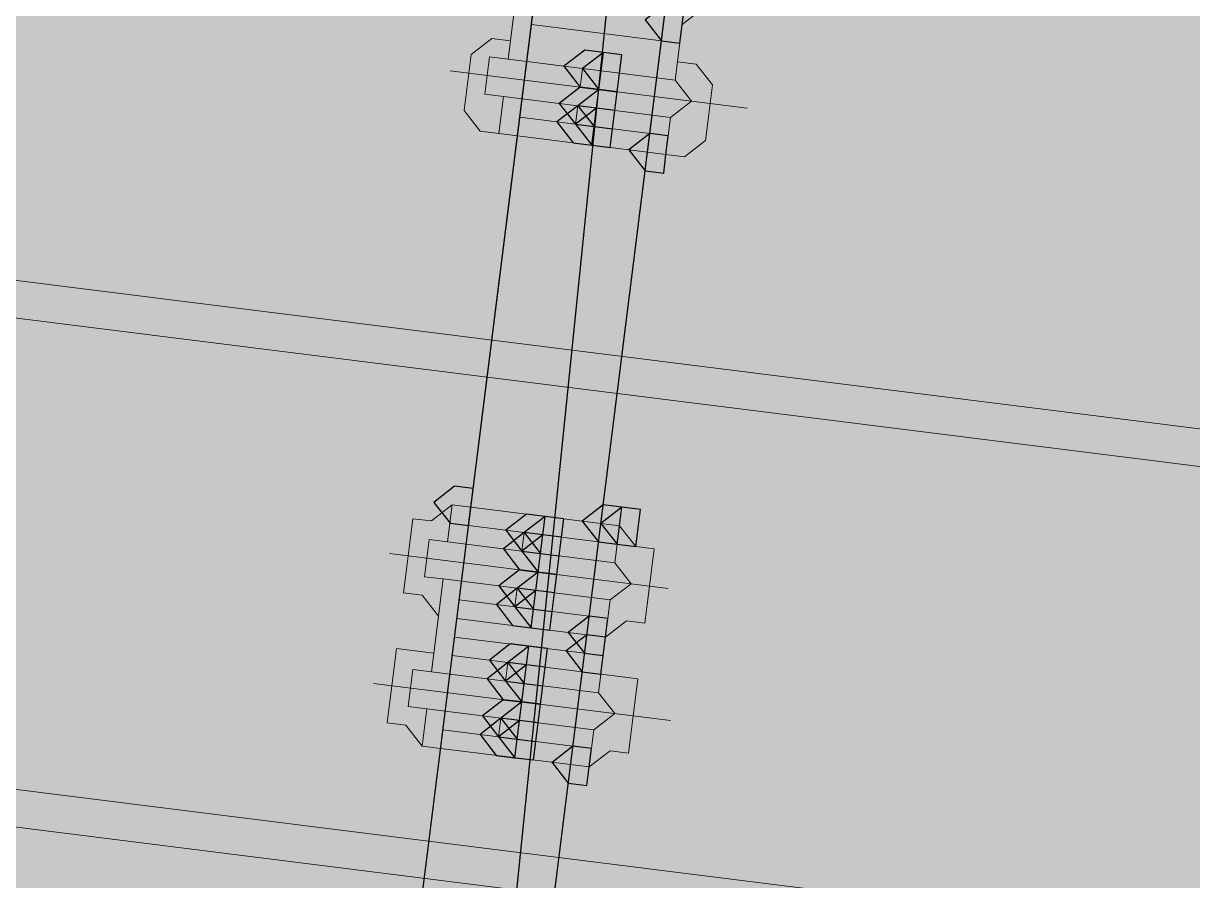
# Model space of a CAD drawing. Header units: metres. Extents: x -4 to 509425, y 7549 to 4732445.
# Drawn here: x 475992.726 to 475993.255, y 4719724.379 to 4719724.767 of the extents above; entities that cross this region are included whole.
import ezdxf

# ---------------------------------------------------------------- set-up
doc = ezdxf.new("R2010")
doc.units = ezdxf.units.M
doc.header["$LTSCALE"] = 0.01
doc.header["$MEASUREMENT"] = 0
doc.layers.get('0').update_dxf_attribs({"lineweight": 0})
doc.layers.add('_SUBESTACIÓN', color=1, linetype='Continuous')
doc.layers.add('SUBESTACION LA VID', color=253, linetype='Continuous')

# ---------------------------------------------------------------- blocks, each defined once
blk = doc.blocks.new('A$Cfff6051d')
at = {"layer": 'SUBESTACION LA VID', "transparency": 33554687}
h = blk.add_hatch(color=256, dxfattribs=at)
h.dxf.hatch_style = 2
h.paths.add_polyline_path([(475993.02454, 4719724.76635), (475993.0256, 4719724.77475), (475993.0172, 4719724.7758), (475993.00774, 4719724.76846), (475993.01509, 4719724.759), (475993.02349, 4719724.75795)])
h = blk.add_hatch(color=256, dxfattribs=at)
h.dxf.hatch_style = 2
h.paths.add_polyline_path([(475993.02454, 4719724.76635), (475993.0256, 4719724.77475), (475993.0172, 4719724.7758), (475993.00774, 4719724.76846), (475993.01509, 4719724.759), (475993.02349, 4719724.75795)])
h = blk.add_hatch(color=256, dxfattribs=at)
h.dxf.hatch_style = 2
h.paths.add_polyline_path([(475992.98778, 4719724.74536), (475992.98884, 4719724.75376), (475992.98044, 4719724.75481), (475992.97098, 4719724.74747), (475992.97833, 4719724.73801), (475992.98673, 4719724.73696)])
h = blk.add_hatch(color=256, dxfattribs=at)
h.dxf.hatch_style = 2
h.paths.add_polyline_path([(475992.98778, 4719724.74536), (475992.98884, 4719724.75376), (475992.98044, 4719724.75481), (475992.97098, 4719724.74747), (475992.97833, 4719724.73801), (475992.98673, 4719724.73696)])
h = blk.add_hatch(color=256, dxfattribs=at)
h.dxf.hatch_style = 2
h.paths.add_polyline_path([(475992.98778, 4719724.74536), (475992.98884, 4719724.75376), (475992.98044, 4719724.75481), (475992.97098, 4719724.74747), (475992.97833, 4719724.73801), (475992.98673, 4719724.73696)])
h = blk.add_hatch(color=256, dxfattribs=at)
h.dxf.hatch_style = 2
h.paths.add_polyline_path([(475992.99618, 4719724.74431), (475992.99724, 4719724.75271), (475992.98884, 4719724.75376), (475992.97938, 4719724.74641), (475992.98673, 4719724.73696), (475992.99513, 4719724.73591)])
h = blk.add_hatch(color=256, dxfattribs=at)
h.dxf.hatch_style = 2
h.paths.add_polyline_path([(475992.99618, 4719724.74431), (475992.99724, 4719724.75271), (475992.98884, 4719724.75376), (475992.97938, 4719724.74641), (475992.98673, 4719724.73696), (475992.99513, 4719724.73591)])
h = blk.add_hatch(color=256, dxfattribs=at)
h.dxf.hatch_style = 2
h.paths.add_polyline_path([(475992.99618, 4719724.74431), (475992.99724, 4719724.75271), (475992.98884, 4719724.75376), (475992.97938, 4719724.74641), (475992.98673, 4719724.73696), (475992.99513, 4719724.73591)])
h = blk.add_hatch(color=256, dxfattribs=at)
h.dxf.hatch_style = 2
h.paths.add_polyline_path([(475992.98568, 4719724.72856), (475992.98673, 4719724.73696), (475992.97833, 4719724.73801), (475992.96888, 4719724.73067), (475992.97622, 4719724.72121), (475992.98462, 4719724.72016)])
h = blk.add_hatch(color=256, dxfattribs=at)
h.dxf.hatch_style = 2
h.paths.add_polyline_path([(475992.98568, 4719724.72856), (475992.98673, 4719724.73696), (475992.97833, 4719724.73801), (475992.96888, 4719724.73067), (475992.97622, 4719724.72121), (475992.98462, 4719724.72016)])
h = blk.add_hatch(color=256, dxfattribs=at)
h.dxf.hatch_style = 2
h.paths.add_polyline_path([(475992.99408, 4719724.72751), (475992.99513, 4719724.73591), (475992.98673, 4719724.73696), (475992.97728, 4719724.72961), (475992.98462, 4719724.72016), (475992.99302, 4719724.71911)])
h = blk.add_hatch(color=256, dxfattribs=at)
h.dxf.hatch_style = 2
h.paths.add_polyline_path([(475992.99408, 4719724.72751), (475992.99513, 4719724.73591), (475992.98673, 4719724.73696), (475992.97728, 4719724.72961), (475992.98462, 4719724.72016), (475992.99302, 4719724.71911)])
h = blk.add_hatch(color=256, dxfattribs=at)
h.dxf.hatch_style = 2
h.paths.add_polyline_path([(475992.98462, 4719724.72016), (475992.98568, 4719724.72856), (475992.97728, 4719724.72961), (475992.96782, 4719724.72227), (475992.97517, 4719724.71281), (475992.98357, 4719724.71176)])
h = blk.add_hatch(color=256, dxfattribs=at)
h.dxf.hatch_style = 2
h.paths.add_polyline_path([(475992.98462, 4719724.72016), (475992.98568, 4719724.72856), (475992.97728, 4719724.72961), (475992.96782, 4719724.72227), (475992.97517, 4719724.71281), (475992.98357, 4719724.71176)])
h = blk.add_hatch(color=256, dxfattribs=at)
h.dxf.hatch_style = 2
h.paths.add_polyline_path([(475992.99302, 4719724.71911), (475992.99408, 4719724.72751), (475992.98568, 4719724.72856), (475992.97622, 4719724.72121), (475992.98357, 4719724.71176), (475992.99197, 4719724.71071)])
h = blk.add_hatch(color=256, dxfattribs=at)
h.dxf.hatch_style = 2
h.paths.add_polyline_path([(475992.99302, 4719724.71911), (475992.99408, 4719724.72751), (475992.98568, 4719724.72856), (475992.97622, 4719724.72121), (475992.98357, 4719724.71176), (475992.99197, 4719724.71071)])
h = blk.add_hatch(color=256, dxfattribs=at)
h.dxf.hatch_style = 2
h.paths.add_polyline_path([(475993.01717, 4719724.70755), (475993.01822, 4719724.71595), (475993.00982, 4719724.717), (475993.00037, 4719724.70965), (475993.00772, 4719724.7002), (475993.01612, 4719724.69915)])
h = blk.add_hatch(color=256, dxfattribs=at)
h.dxf.hatch_style = 2
h.paths.add_polyline_path([(475993.01717, 4719724.70755), (475993.01822, 4719724.71595), (475993.00982, 4719724.717), (475993.00037, 4719724.70965), (475993.00772, 4719724.7002), (475993.01612, 4719724.69915)])
h = blk.add_hatch(color=256, dxfattribs=at)
h.dxf.hatch_style = 2
h.paths.add_polyline_path([(475992.92891, 4719724.54797), (475992.92996, 4719724.55637), (475992.92156, 4719724.55742), (475992.91211, 4719724.55007), (475992.91946, 4719724.54062), (475992.92786, 4719724.53957)])
h = blk.add_hatch(color=256, dxfattribs=at)
h.dxf.hatch_style = 2
h.paths.add_polyline_path([(475992.92891, 4719724.54797), (475992.92996, 4719724.55637), (475992.92156, 4719724.55742), (475992.91211, 4719724.55007), (475992.91946, 4719724.54062), (475992.92786, 4719724.53957)])
h = blk.add_hatch(color=256, dxfattribs=at)
h.dxf.hatch_style = 2
h.paths.add_polyline_path([(475992.99611, 4719724.53954), (475992.99716, 4719724.54794), (475992.98876, 4719724.54899), (475992.97931, 4719724.54165), (475992.98666, 4719724.53219), (475992.99506, 4719724.53114)])
h = blk.add_hatch(color=256, dxfattribs=at)
h.dxf.hatch_style = 2
h.paths.add_polyline_path([(475992.99611, 4719724.53954), (475992.99716, 4719724.54794), (475992.98876, 4719724.54899), (475992.97931, 4719724.54165), (475992.98666, 4719724.53219), (475992.99506, 4719724.53114)])
h = blk.add_hatch(color=256, dxfattribs=at)
h.dxf.hatch_style = 2
h.paths.add_polyline_path([(475993.00451, 4719724.53849), (475993.00557, 4719724.54689), (475992.99716, 4719724.54794), (475992.98771, 4719724.54059), (475992.99506, 4719724.53114), (475993.00346, 4719724.53009)])
h = blk.add_hatch(color=256, dxfattribs=at)
h.dxf.hatch_style = 2
h.paths.add_polyline_path([(475992.96146, 4719724.53535), (475992.96251, 4719724.54375), (475992.95411, 4719724.54481), (475992.94466, 4719724.53746), (475992.952, 4719724.52801), (475992.9604, 4719724.52695)])
h = blk.add_hatch(color=256, dxfattribs=at)
h.dxf.hatch_style = 2
h.paths.add_polyline_path([(475992.96146, 4719724.53535), (475992.96251, 4719724.54375), (475992.95411, 4719724.54481), (475992.94466, 4719724.53746), (475992.952, 4719724.52801), (475992.9604, 4719724.52695)])
h = blk.add_hatch(color=256, dxfattribs=at)
h.dxf.hatch_style = 2
h.paths.add_polyline_path([(475992.96986, 4719724.5343), (475992.97091, 4719724.5427), (475992.96251, 4719724.54375), (475992.95306, 4719724.53641), (475992.9604, 4719724.52695), (475992.9688, 4719724.5259)])
h = blk.add_hatch(color=256, dxfattribs=at)
h.dxf.hatch_style = 2
h.paths.add_polyline_path([(475992.96986, 4719724.5343), (475992.97091, 4719724.5427), (475992.96251, 4719724.54375), (475992.95306, 4719724.53641), (475992.9604, 4719724.52695), (475992.9688, 4719724.5259)])
h = blk.add_hatch(color=256, dxfattribs=at)
h.dxf.hatch_style = 2
h.paths.add_polyline_path([(475992.9604, 4719724.52695), (475992.96146, 4719724.53535), (475992.95306, 4719724.53641), (475992.9436, 4719724.52906), (475992.95095, 4719724.51961), (475992.95935, 4719724.51855)])
h = blk.add_hatch(color=256, dxfattribs=at)
h.dxf.hatch_style = 2
h.paths.add_polyline_path([(475992.9604, 4719724.52695), (475992.96146, 4719724.53535), (475992.95306, 4719724.53641), (475992.9436, 4719724.52906), (475992.95095, 4719724.51961), (475992.95935, 4719724.51855)])
h = blk.add_hatch(color=256, dxfattribs=at)
h.dxf.hatch_style = 2
h.paths.add_polyline_path([(475992.9688, 4719724.5259), (475992.96986, 4719724.5343), (475992.96146, 4719724.53535), (475992.952, 4719724.52801), (475992.95935, 4719724.51855), (475992.96775, 4719724.5175)])
h = blk.add_hatch(color=256, dxfattribs=at)
h.dxf.hatch_style = 2
h.paths.add_polyline_path([(475992.9688, 4719724.5259), (475992.96986, 4719724.5343), (475992.96146, 4719724.53535), (475992.952, 4719724.52801), (475992.95935, 4719724.51855), (475992.96775, 4719724.5175)])
h = blk.add_hatch(color=256, dxfattribs=at)
h.dxf.hatch_style = 2
h.paths.add_polyline_path([(475992.9583, 4719724.51015), (475992.95935, 4719724.51855), (475992.95095, 4719724.51961), (475992.9415, 4719724.51226), (475992.94884, 4719724.5028), (475992.95724, 4719724.50175)])
h = blk.add_hatch(color=256, dxfattribs=at)
h.dxf.hatch_style = 2
h.paths.add_polyline_path([(475992.9583, 4719724.51015), (475992.95935, 4719724.51855), (475992.95095, 4719724.51961), (475992.9415, 4719724.51226), (475992.94884, 4719724.5028), (475992.95724, 4719724.50175)])
h = blk.add_hatch(color=256, dxfattribs=at)
h.dxf.hatch_style = 2
h.paths.add_polyline_path([(475992.9667, 4719724.5091), (475992.96775, 4719724.5175), (475992.95935, 4719724.51855), (475992.9499, 4719724.51121), (475992.95724, 4719724.50175), (475992.96564, 4719724.5007)])
h = blk.add_hatch(color=256, dxfattribs=at)
h.dxf.hatch_style = 2
h.paths.add_polyline_path([(475992.9667, 4719724.5091), (475992.96775, 4719724.5175), (475992.95935, 4719724.51855), (475992.9499, 4719724.51121), (475992.95724, 4719724.50175), (475992.96564, 4719724.5007)])
h = blk.add_hatch(color=256, dxfattribs=at)
h.dxf.hatch_style = 2
h.paths.add_polyline_path([(475992.95724, 4719724.50175), (475992.9583, 4719724.51015), (475992.9499, 4719724.51121), (475992.94044, 4719724.50386), (475992.94779, 4719724.4944), (475992.95619, 4719724.49335)])
h = blk.add_hatch(color=256, dxfattribs=at)
h.dxf.hatch_style = 2
h.paths.add_polyline_path([(475992.95724, 4719724.50175), (475992.9583, 4719724.51015), (475992.9499, 4719724.51121), (475992.94044, 4719724.50386), (475992.94779, 4719724.4944), (475992.95619, 4719724.49335)])
h = blk.add_hatch(color=256, dxfattribs=at)
h.dxf.hatch_style = 2
h.paths.add_polyline_path([(475992.96564, 4719724.5007), (475992.9667, 4719724.5091), (475992.9583, 4719724.51015), (475992.94884, 4719724.5028), (475992.95619, 4719724.49335), (475992.96459, 4719724.4923)])
h = blk.add_hatch(color=256, dxfattribs=at)
h.dxf.hatch_style = 2
h.paths.add_polyline_path([(475992.96564, 4719724.5007), (475992.9667, 4719724.5091), (475992.9583, 4719724.51015), (475992.94884, 4719724.5028), (475992.95619, 4719724.49335), (475992.96459, 4719724.4923)])
h = blk.add_hatch(color=256, dxfattribs=at)
h.dxf.hatch_style = 2
h.paths.add_polyline_path([(475992.98979, 4719724.48914), (475992.99084, 4719724.49754), (475992.98244, 4719724.49859), (475992.97299, 4719724.49124), (475992.98034, 4719724.48179), (475992.98874, 4719724.48074)])
h = blk.add_hatch(color=256, dxfattribs=at)
h.dxf.hatch_style = 2
h.paths.add_polyline_path([(475992.98979, 4719724.48914), (475992.99084, 4719724.49754), (475992.98244, 4719724.49859), (475992.97299, 4719724.49124), (475992.98034, 4719724.48179), (475992.98874, 4719724.48074)])
h = blk.add_hatch(color=256, dxfattribs=at)
h.dxf.hatch_style = 2
h.paths.add_polyline_path([(475992.98874, 4719724.48074), (475992.98979, 4719724.48914), (475992.98139, 4719724.49019), (475992.97194, 4719724.48284), (475992.97928, 4719724.47339), (475992.98768, 4719724.47234)])
h = blk.add_hatch(color=256, dxfattribs=at)
h.dxf.hatch_style = 2
h.paths.add_polyline_path([(475992.98874, 4719724.48074), (475992.98979, 4719724.48914), (475992.98139, 4719724.49019), (475992.97194, 4719724.48284), (475992.97928, 4719724.47339), (475992.98768, 4719724.47234)])
h = blk.add_hatch(color=256, dxfattribs=at)
h.dxf.hatch_style = 2
h.paths.add_polyline_path([(475992.95408, 4719724.47655), (475992.95514, 4719724.48495), (475992.94674, 4719724.486), (475992.93728, 4719724.47866), (475992.94463, 4719724.4692), (475992.95303, 4719724.46815)])
h = blk.add_hatch(color=256, dxfattribs=at)
h.dxf.hatch_style = 2
h.paths.add_polyline_path([(475992.95408, 4719724.47655), (475992.95514, 4719724.48495), (475992.94674, 4719724.486), (475992.93728, 4719724.47866), (475992.94463, 4719724.4692), (475992.95303, 4719724.46815)])
h = blk.add_hatch(color=256, dxfattribs=at)
h.dxf.hatch_style = 2
h.paths.add_polyline_path([(475992.96248, 4719724.4755), (475992.96354, 4719724.4839), (475992.95514, 4719724.48495), (475992.94568, 4719724.4776), (475992.95303, 4719724.46815), (475992.96143, 4719724.4671)])
h = blk.add_hatch(color=256, dxfattribs=at)
h.dxf.hatch_style = 2
h.paths.add_polyline_path([(475992.96248, 4719724.4755), (475992.96354, 4719724.4839), (475992.95514, 4719724.48495), (475992.94568, 4719724.4776), (475992.95303, 4719724.46815), (475992.96143, 4719724.4671)])
h = blk.add_hatch(color=256, dxfattribs=at)
h.dxf.hatch_style = 2
h.paths.add_polyline_path([(475992.95303, 4719724.46815), (475992.95408, 4719724.47655), (475992.94568, 4719724.4776), (475992.93623, 4719724.47026), (475992.94358, 4719724.4608), (475992.95198, 4719724.45975)])
h = blk.add_hatch(color=256, dxfattribs=at)
h.dxf.hatch_style = 2
h.paths.add_polyline_path([(475992.95303, 4719724.46815), (475992.95408, 4719724.47655), (475992.94568, 4719724.4776), (475992.93623, 4719724.47026), (475992.94358, 4719724.4608), (475992.95198, 4719724.45975)])
h = blk.add_hatch(color=256, dxfattribs=at)
h.dxf.hatch_style = 2
h.paths.add_polyline_path([(475992.96143, 4719724.4671), (475992.96248, 4719724.4755), (475992.95408, 4719724.47655), (475992.94463, 4719724.4692), (475992.95198, 4719724.45975), (475992.96038, 4719724.4587)])
h = blk.add_hatch(color=256, dxfattribs=at)
h.dxf.hatch_style = 2
h.paths.add_polyline_path([(475992.96143, 4719724.4671), (475992.96248, 4719724.4755), (475992.95408, 4719724.47655), (475992.94463, 4719724.4692), (475992.95198, 4719724.45975), (475992.96038, 4719724.4587)])
h = blk.add_hatch(color=256, dxfattribs=at)
h.dxf.hatch_style = 2
h.paths.add_polyline_path([(475992.95092, 4719724.45135), (475992.95198, 4719724.45975), (475992.94358, 4719724.4608), (475992.93412, 4719724.45345), (475992.94147, 4719724.444), (475992.94987, 4719724.44295)])
h = blk.add_hatch(color=256, dxfattribs=at)
h.dxf.hatch_style = 2
h.paths.add_polyline_path([(475992.95092, 4719724.45135), (475992.95198, 4719724.45975), (475992.94358, 4719724.4608), (475992.93412, 4719724.45345), (475992.94147, 4719724.444), (475992.94987, 4719724.44295)])
h = blk.add_hatch(color=256, dxfattribs=at)
h.dxf.hatch_style = 2
h.paths.add_polyline_path([(475992.95932, 4719724.4503), (475992.96038, 4719724.4587), (475992.95198, 4719724.45975), (475992.94252, 4719724.4524), (475992.94987, 4719724.44295), (475992.95827, 4719724.4419)])
h = blk.add_hatch(color=256, dxfattribs=at)
h.dxf.hatch_style = 2
h.paths.add_polyline_path([(475992.95932, 4719724.4503), (475992.96038, 4719724.4587), (475992.95198, 4719724.45975), (475992.94252, 4719724.4524), (475992.94987, 4719724.44295), (475992.95827, 4719724.4419)])
h = blk.add_hatch(color=256, dxfattribs=at)
h.dxf.hatch_style = 2
h.paths.add_polyline_path([(475992.94987, 4719724.44295), (475992.95092, 4719724.45135), (475992.94252, 4719724.4524), (475992.93307, 4719724.44505), (475992.94042, 4719724.4356), (475992.94882, 4719724.43455)])
h = blk.add_hatch(color=256, dxfattribs=at)
h.dxf.hatch_style = 2
h.paths.add_polyline_path([(475992.94987, 4719724.44295), (475992.95092, 4719724.45135), (475992.94252, 4719724.4524), (475992.93307, 4719724.44505), (475992.94042, 4719724.4356), (475992.94882, 4719724.43455)])
h = blk.add_hatch(color=256, dxfattribs=at)
h.dxf.hatch_style = 2
h.paths.add_polyline_path([(475992.95827, 4719724.4419), (475992.95932, 4719724.4503), (475992.95092, 4719724.45135), (475992.94147, 4719724.444), (475992.94882, 4719724.43455), (475992.95722, 4719724.4335)])
h = blk.add_hatch(color=256, dxfattribs=at)
h.dxf.hatch_style = 2
h.paths.add_polyline_path([(475992.95827, 4719724.4419), (475992.95932, 4719724.4503), (475992.95092, 4719724.45135), (475992.94147, 4719724.444), (475992.94882, 4719724.43455), (475992.95722, 4719724.4335)])
h = blk.add_hatch(color=256, dxfattribs=at)
h.dxf.hatch_style = 2
h.paths.add_polyline_path([(475992.98242, 4719724.43034), (475992.98347, 4719724.43874), (475992.97507, 4719724.43979), (475992.96562, 4719724.43244), (475992.97296, 4719724.42299), (475992.98136, 4719724.42194)])
h = blk.add_hatch(color=256, dxfattribs=at)
h.dxf.hatch_style = 2
h.paths.add_polyline_path([(475992.98242, 4719724.43034), (475992.98347, 4719724.43874), (475992.97507, 4719724.43979), (475992.96562, 4719724.43244), (475992.97296, 4719724.42299), (475992.98136, 4719724.42194)])
at = {"layer": 'SUBESTACION LA VID', "lineweight": 0}
blk.add_line((475993.13638, 4719726.20283), (475992.81412, 4719723.63233), dxfattribs=at)
at = {"layer": 'SUBESTACION LA VID', "lineweight": 15}
for p, q in [((475992.91627, 4719724.44716), (475993.13638, 4719726.20283)), ((475992.97507, 4719724.43979), (475993.19518, 4719726.19546)), ((475986.16561, 4719725.4556), (475996.42242, 4719724.16971)), ((475992.94578, 4719724.75063), (475992.95105, 4719724.79263)), ((475993.02138, 4719724.74115), (475993.02665, 4719724.78315)), ((475992.94684, 4719724.75903), (475992.94789, 4719724.76743)), ((475992.95629, 4719724.76637), (475993.01509, 4719724.759)), ((475992.95418, 4719724.74957), (475992.95524, 4719724.75797)), ((475992.94578, 4719724.75063), (475992.97938, 4719724.74641)), ((475992.95418, 4719724.74957), (475992.97938, 4719724.74641)), ((475993.01298, 4719724.7422), (475993.01404, 4719724.7506)), ((475992.91953, 4719724.74539), (475993.05394, 4719724.72854)), ((475992.97938, 4719724.74641), (475992.98778, 4719724.74536)), ((475992.98778, 4719724.74536), (475993.02138, 4719724.74115)), ((475992.98778, 4719724.74536), (475993.01298, 4719724.7422)), ((475992.97833, 4719724.73801), (475992.98673, 4719724.73696)), ((475992.94997, 4719724.71597), (475992.95208, 4719724.73277)), ((475992.97622, 4719724.72121), (475992.97728, 4719724.72961)), ((475992.98462, 4719724.72016), (475992.98568, 4719724.72856)), ((475993.00877, 4719724.7086), (475993.01088, 4719724.7254)), ((475992.95102, 4719724.72437), (475992.97622, 4719724.72121)), ((475992.97622, 4719724.72121), (475992.98462, 4719724.72016)), ((475992.98462, 4719724.72016), (475993.00982, 4719724.717)), ((475993.01717, 4719724.70755), (475993.01928, 4719724.72435)), ((475992.92891, 4719724.54797), (475992.94997, 4719724.71597)), ((475992.94997, 4719724.71597), (475992.94157, 4719724.71702)), ((475992.94997, 4719724.71597), (475992.94997, 4719724.71597)), ((475992.94997, 4719724.71597), (475993.00877, 4719724.7086)), ((475992.98771, 4719724.54059), (475993.00877, 4719724.7086)), ((475993.01717, 4719724.70755), (475993.00877, 4719724.7086)), ((475992.92051, 4719724.54902), (475992.9184, 4719724.53222)), ((475992.92891, 4719724.54797), (475992.9268, 4719724.53117)), ((475992.92891, 4719724.54797), (475992.98771, 4719724.54059)), ((475992.92891, 4719724.54797), (475992.92891, 4719724.54797)), ((475992.98771, 4719724.54059), (475992.9856, 4719724.52379)), ((475992.92786, 4719724.53957), (475992.95306, 4719724.53641)), ((475992.952, 4719724.52801), (475992.95306, 4719724.53641)), ((475992.95306, 4719724.53641), (475992.96146, 4719724.53535)), ((475992.9604, 4719724.52695), (475992.96146, 4719724.53535)), ((475992.96146, 4719724.53535), (475992.98666, 4719724.53219)), ((475992.99611, 4719724.53954), (475992.994, 4719724.52274)), ((475992.9184, 4719724.53222), (475992.952, 4719724.52801)), ((475992.89215, 4719724.52698), (475993.01815, 4719724.51118)), ((475992.952, 4719724.52801), (475992.9604, 4719724.52695)), ((475992.9604, 4719724.52695), (475992.994, 4719724.52274)), ((475992.91103, 4719724.47342), (475992.9163, 4719724.51542)), ((475992.9163, 4719724.51542), (475992.9499, 4719724.51121)), ((475992.9247, 4719724.51437), (475992.92259, 4719724.49756)), ((475992.94884, 4719724.5028), (475992.9499, 4719724.51121)), ((475992.9499, 4719724.51121), (475992.9583, 4719724.51015)), ((475992.95724, 4719724.50175), (475992.9583, 4719724.51015)), ((475992.9583, 4719724.51015), (475992.9919, 4719724.50594)), ((475992.92364, 4719724.50596), (475992.94884, 4719724.5028)), ((475992.9835, 4719724.50699), (475992.98139, 4719724.49019)), ((475992.98663, 4719724.46394), (475992.9919, 4719724.50594)), ((475992.91419, 4719724.49862), (475992.91419, 4719724.49862)), ((475992.94884, 4719724.5028), (475992.95724, 4719724.50175)), ((475992.95724, 4719724.50175), (475992.98244, 4719724.49859)), ((475992.92259, 4719724.49756), (475992.92259, 4719724.49756)), ((475992.92259, 4719724.49756), (475992.98139, 4719724.49019)), ((475992.91208, 4719724.48182), (475992.91314, 4719724.49022)), ((475992.91943, 4719724.47236), (475992.92154, 4719724.48916)), ((475992.92154, 4719724.48916), (475992.98034, 4719724.48179)), ((475992.92154, 4719724.48916), (475992.92154, 4719724.48916)), ((475992.98979, 4719724.48914), (475992.98979, 4719724.48914)), ((475992.98979, 4719724.48914), (475992.98979, 4719724.48914)), ((475992.92048, 4719724.48076), (475992.94568, 4719724.4776)), ((475992.94463, 4719724.4692), (475992.94568, 4719724.4776)), ((475992.94568, 4719724.4776), (475992.95408, 4719724.47655)), ((475992.97823, 4719724.46499), (475992.98034, 4719724.48179)), ((475992.98874, 4719724.48074), (475992.98768, 4719724.47234)), ((475992.95303, 4719724.46815), (475992.95408, 4719724.47655)), ((475992.95408, 4719724.47655), (475992.97928, 4719724.47339)), ((475992.88478, 4719724.46818), (475993.01918, 4719724.45133)), ((475992.91522, 4719724.43876), (475992.91732, 4719724.45556)), ((475992.94147, 4719724.444), (475992.94252, 4719724.4524)), ((475992.94987, 4719724.44295), (475992.95092, 4719724.45135)), ((475992.91627, 4719724.44716), (475992.94147, 4719724.444)), ((475992.97402, 4719724.43139), (475992.97612, 4719724.44819)), ((475992.98242, 4719724.43034), (475992.98452, 4719724.44714)), ((475992.91522, 4719724.43876), (475992.90682, 4719724.43981)), ((475992.94147, 4719724.444), (475992.94987, 4719724.44295)), ((475992.94987, 4719724.44295), (475992.97507, 4719724.43979)), ((475992.89521, 4719724.27915), (475992.91522, 4719724.43876)), ((475992.91522, 4719724.43876), (475992.91522, 4719724.43876)), ((475992.91522, 4719724.43876), (475992.97402, 4719724.43139)), ((475992.95401, 4719724.27178), (475992.97402, 4719724.43139)), ((475992.98242, 4719724.43034), (475992.97402, 4719724.43139))]:
    blk.add_line(p, q, dxfattribs=at)
for points in [[(475997.30428, 4719729.36629), (475986.59386, 4719730.70905), (475985.91037, 4719725.25723), (475996.62079, 4719723.91447), (475997.30428, 4719729.36629)], [(475997.28538, 4719729.35159), (475986.60855, 4719730.69014), (475985.92927, 4719725.27192), (475996.6061, 4719723.93338), (475997.28538, 4719729.35159)], [(475993.13638, 4719726.20283), (475992.81412, 4719723.63233), (475992.87292, 4719723.62496), (475993.19518, 4719726.19546), (475993.13638, 4719726.20283)], [(475986.18452, 4719725.4703), (475996.40773, 4719724.18862), (475996.57307, 4719725.50747)], [(475993.02981, 4719724.80835), (475993.03821, 4719724.8073), (475993.04556, 4719724.79784), (475993.04451, 4719724.78944), (475993.04345, 4719724.78104), (475993.0424, 4719724.77264), (475993.034, 4719724.7737), (475993.02454, 4719724.76635), (475993.034, 4719724.7737), (475993.0424, 4719724.77264), (475993.04345, 4719724.78104), (475993.04451, 4719724.78944), (475993.04556, 4719724.79784), (475993.03821, 4719724.8073), (475993.02981, 4719724.80835)], [(475992.95524, 4719724.75797), (475992.95629, 4719724.76637), (475992.95524, 4719724.75797)], [(475993.02349, 4719724.75795), (475993.02454, 4719724.76635), (475993.02349, 4719724.75795), (475993.02244, 4719724.74955)], [(475993.02349, 4719724.75795), (475993.02454, 4719724.76635), (475993.02349, 4719724.75795)], [(475992.94157, 4719724.71702), (475992.93317, 4719724.71808), (475992.92582, 4719724.72753), (475992.92688, 4719724.73593), (475992.92793, 4719724.74433), (475992.92898, 4719724.75273), (475992.93844, 4719724.76008), (475992.94684, 4719724.75903), (475992.93844, 4719724.76008), (475992.92898, 4719724.75273), (475992.92793, 4719724.74433), (475992.92688, 4719724.73593), (475992.92582, 4719724.72753), (475992.93317, 4719724.71808), (475992.94157, 4719724.71702)], [(475993.01509, 4719724.759), (475993.01404, 4719724.7506), (475993.01509, 4719724.759)], [(475992.94368, 4719724.73383), (475992.93528, 4719724.73488), (475992.93633, 4719724.74328), (475992.93738, 4719724.75168), (475992.94578, 4719724.75063), (475992.93738, 4719724.75168), (475992.93633, 4719724.74328), (475992.93528, 4719724.73488), (475992.94368, 4719724.73383), (475992.94157, 4719724.71702)], [(475993.02244, 4719724.74955), (475993.03084, 4719724.7485), (475993.03819, 4719724.73904), (475993.03714, 4719724.73064), (475993.03608, 4719724.72224), (475993.03503, 4719724.71384), (475993.02558, 4719724.70649), (475993.01717, 4719724.70755), (475993.02558, 4719724.70649), (475993.03503, 4719724.71384), (475993.03608, 4719724.72224), (475993.03714, 4719724.73064), (475993.03819, 4719724.73904), (475993.03084, 4719724.7485), (475993.02244, 4719724.74955)], [(475992.97833, 4719724.73801), (475992.97938, 4719724.74641), (475992.97833, 4719724.73801)], [(475992.98778, 4719724.74536), (475992.98673, 4719724.73696), (475992.98778, 4719724.74536)], [(475993.02138, 4719724.74115), (475993.02874, 4719724.7317), (475993.01928, 4719724.72435), (475993.02874, 4719724.7317), (475993.02138, 4719724.74115)], [(475992.94368, 4719724.73383), (475992.97728, 4719724.72961), (475992.98568, 4719724.72856), (475993.01928, 4719724.72435)], [(475992.91419, 4719724.49862), (475992.90684, 4719724.50807), (475992.89844, 4719724.50912), (475992.8995, 4719724.51752), (475992.90055, 4719724.52592), (475992.9016, 4719724.53432), (475992.90266, 4719724.54272), (475992.91106, 4719724.54167), (475992.92051, 4719724.54902), (475992.91106, 4719724.54167), (475992.90266, 4719724.54272), (475992.9016, 4719724.53432), (475992.90055, 4719724.52592), (475992.8995, 4719724.51752), (475992.89844, 4719724.50912), (475992.90684, 4719724.50807), (475992.91419, 4719724.49862)], [(475992.92051, 4719724.54902), (475992.92891, 4719724.54797), (475992.92051, 4719724.54902)], [(475992.98771, 4719724.54059), (475992.99611, 4719724.53954), (475992.98771, 4719724.54059)], [(475992.99611, 4719724.53954), (475993.00346, 4719724.53009), (475993.01186, 4719724.52903), (475993.01081, 4719724.52063), (475993.00975, 4719724.51223), (475993.0087, 4719724.50383), (475993.00765, 4719724.49543), (475992.99925, 4719724.49648), (475992.98979, 4719724.48914), (475992.99925, 4719724.49648), (475993.00765, 4719724.49543), (475993.0087, 4719724.50383), (475993.00975, 4719724.51223), (475993.01081, 4719724.52063), (475993.01186, 4719724.52903), (475993.00346, 4719724.53009), (475992.99611, 4719724.53954)], [(475992.9163, 4719724.51542), (475992.9079, 4719724.51647), (475992.90895, 4719724.52487), (475992.91, 4719724.53327), (475992.9184, 4719724.53222), (475992.91, 4719724.53327), (475992.90895, 4719724.52487), (475992.9079, 4719724.51647), (475992.9163, 4719724.51542)], [(475992.994, 4719724.52274), (475993.00135, 4719724.51329), (475992.9919, 4719724.50594), (475993.00135, 4719724.51329), (475992.994, 4719724.52274)], [(475992.90682, 4719724.43981), (475992.89947, 4719724.44927), (475992.89107, 4719724.45032), (475992.89212, 4719724.45872), (475992.89318, 4719724.46712), (475992.89423, 4719724.47552), (475992.89528, 4719724.48392), (475992.90368, 4719724.48287), (475992.91208, 4719724.48182), (475992.90368, 4719724.48287), (475992.89528, 4719724.48392), (475992.89423, 4719724.47552), (475992.89318, 4719724.46712), (475992.89212, 4719724.45872), (475992.89107, 4719724.45032), (475992.89947, 4719724.44927), (475992.90682, 4719724.43981)], [(475992.90892, 4719724.45661), (475992.90052, 4719724.45767), (475992.90158, 4719724.46607), (475992.90263, 4719724.47447), (475992.91103, 4719724.47342), (475992.90263, 4719724.47447), (475992.90158, 4719724.46607), (475992.90052, 4719724.45767), (475992.90892, 4719724.45661), (475992.90682, 4719724.43981)], [(475992.91103, 4719724.47342), (475992.94463, 4719724.4692), (475992.95303, 4719724.46815), (475992.98663, 4719724.46394)], [(475992.98768, 4719724.47234), (475992.99609, 4719724.47128), (475993.00449, 4719724.47023), (475993.00343, 4719724.46183), (475993.00238, 4719724.45343), (475993.00133, 4719724.44503), (475993.00027, 4719724.43663), (475992.99187, 4719724.43768), (475992.98242, 4719724.43034), (475992.99187, 4719724.43768), (475993.00027, 4719724.43663), (475993.00133, 4719724.44503), (475993.00238, 4719724.45343), (475993.00343, 4719724.46183), (475993.00449, 4719724.47023), (475992.99609, 4719724.47128), (475992.98768, 4719724.47234)], [(475992.98663, 4719724.46394), (475992.99398, 4719724.45448), (475992.98452, 4719724.44714), (475992.99398, 4719724.45448), (475992.98663, 4719724.46394)], [(475992.90892, 4719724.45661), (475992.94252, 4719724.4524), (475992.95092, 4719724.45135), (475992.98452, 4719724.44714)]]:
    blk.add_lwpolyline(points, dxfattribs=at)
at = {"layer": 'SUBESTACION LA VID'}
for points in [[(475993.02454, 4719724.76635), (475993.0256, 4719724.77475), (475993.0172, 4719724.7758), (475993.00774, 4719724.76846), (475993.01509, 4719724.759), (475993.02349, 4719724.75795)], [(475993.02454, 4719724.76635), (475993.0256, 4719724.77475), (475993.0172, 4719724.7758), (475993.00774, 4719724.76846), (475993.01509, 4719724.759), (475993.02349, 4719724.75795)], [(475992.98778, 4719724.74536), (475992.98884, 4719724.75376), (475992.98044, 4719724.75481), (475992.97098, 4719724.74747), (475992.97833, 4719724.73801), (475992.98673, 4719724.73696)], [(475992.98778, 4719724.74536), (475992.98884, 4719724.75376), (475992.98044, 4719724.75481), (475992.97098, 4719724.74747), (475992.97833, 4719724.73801), (475992.98673, 4719724.73696)], [(475992.98778, 4719724.74536), (475992.98884, 4719724.75376), (475992.98044, 4719724.75481), (475992.97098, 4719724.74747), (475992.97833, 4719724.73801), (475992.98673, 4719724.73696)], [(475992.99618, 4719724.74431), (475992.99724, 4719724.75271), (475992.98884, 4719724.75376), (475992.97938, 4719724.74641), (475992.98673, 4719724.73696), (475992.99513, 4719724.73591)], [(475992.99618, 4719724.74431), (475992.99724, 4719724.75271), (475992.98884, 4719724.75376), (475992.97938, 4719724.74641), (475992.98673, 4719724.73696), (475992.99513, 4719724.73591)], [(475992.99618, 4719724.74431), (475992.99724, 4719724.75271), (475992.98884, 4719724.75376), (475992.97938, 4719724.74641), (475992.98673, 4719724.73696), (475992.99513, 4719724.73591)], [(475992.98568, 4719724.72856), (475992.98673, 4719724.73696), (475992.97833, 4719724.73801), (475992.96888, 4719724.73067), (475992.97622, 4719724.72121), (475992.98462, 4719724.72016)], [(475992.98568, 4719724.72856), (475992.98673, 4719724.73696), (475992.97833, 4719724.73801), (475992.96888, 4719724.73067), (475992.97622, 4719724.72121), (475992.98462, 4719724.72016)], [(475992.99408, 4719724.72751), (475992.99513, 4719724.73591), (475992.98673, 4719724.73696), (475992.97728, 4719724.72961), (475992.98462, 4719724.72016), (475992.99302, 4719724.71911)], [(475992.99408, 4719724.72751), (475992.99513, 4719724.73591), (475992.98673, 4719724.73696), (475992.97728, 4719724.72961), (475992.98462, 4719724.72016), (475992.99302, 4719724.71911)], [(475992.98462, 4719724.72016), (475992.98568, 4719724.72856), (475992.97728, 4719724.72961), (475992.96782, 4719724.72227), (475992.97517, 4719724.71281), (475992.98357, 4719724.71176)], [(475992.98462, 4719724.72016), (475992.98568, 4719724.72856), (475992.97728, 4719724.72961), (475992.96782, 4719724.72227), (475992.97517, 4719724.71281), (475992.98357, 4719724.71176)], [(475992.99302, 4719724.71911), (475992.99408, 4719724.72751), (475992.98568, 4719724.72856), (475992.97622, 4719724.72121), (475992.98357, 4719724.71176), (475992.99197, 4719724.71071)], [(475992.99302, 4719724.71911), (475992.99408, 4719724.72751), (475992.98568, 4719724.72856), (475992.97622, 4719724.72121), (475992.98357, 4719724.71176), (475992.99197, 4719724.71071)], [(475993.01717, 4719724.70755), (475993.01822, 4719724.71595), (475993.00982, 4719724.717), (475993.00037, 4719724.70965), (475993.00772, 4719724.7002), (475993.01612, 4719724.69915)], [(475993.01717, 4719724.70755), (475993.01822, 4719724.71595), (475993.00982, 4719724.717), (475993.00037, 4719724.70965), (475993.00772, 4719724.7002), (475993.01612, 4719724.69915)], [(475992.92891, 4719724.54797), (475992.92996, 4719724.55637), (475992.92156, 4719724.55742), (475992.91211, 4719724.55007), (475992.91946, 4719724.54062), (475992.92786, 4719724.53957)], [(475992.92891, 4719724.54797), (475992.92996, 4719724.55637), (475992.92156, 4719724.55742), (475992.91211, 4719724.55007), (475992.91946, 4719724.54062), (475992.92786, 4719724.53957)], [(475992.99611, 4719724.53954), (475992.99716, 4719724.54794), (475992.98876, 4719724.54899), (475992.97931, 4719724.54165), (475992.98666, 4719724.53219), (475992.99506, 4719724.53114)], [(475992.99611, 4719724.53954), (475992.99716, 4719724.54794), (475992.98876, 4719724.54899), (475992.97931, 4719724.54165), (475992.98666, 4719724.53219), (475992.99506, 4719724.53114)], [(475993.00451, 4719724.53849), (475993.00557, 4719724.54689), (475992.99716, 4719724.54794), (475992.98771, 4719724.54059), (475992.99506, 4719724.53114), (475993.00346, 4719724.53009)], [(475992.96146, 4719724.53535), (475992.96251, 4719724.54375), (475992.95411, 4719724.54481), (475992.94466, 4719724.53746), (475992.952, 4719724.52801), (475992.9604, 4719724.52695)], [(475992.96146, 4719724.53535), (475992.96251, 4719724.54375), (475992.95411, 4719724.54481), (475992.94466, 4719724.53746), (475992.952, 4719724.52801), (475992.9604, 4719724.52695)], [(475992.96986, 4719724.5343), (475992.97091, 4719724.5427), (475992.96251, 4719724.54375), (475992.95306, 4719724.53641), (475992.9604, 4719724.52695), (475992.9688, 4719724.5259)], [(475992.96986, 4719724.5343), (475992.97091, 4719724.5427), (475992.96251, 4719724.54375), (475992.95306, 4719724.53641), (475992.9604, 4719724.52695), (475992.9688, 4719724.5259)], [(475992.9604, 4719724.52695), (475992.96146, 4719724.53535), (475992.95306, 4719724.53641), (475992.9436, 4719724.52906), (475992.95095, 4719724.51961), (475992.95935, 4719724.51855)], [(475992.9604, 4719724.52695), (475992.96146, 4719724.53535), (475992.95306, 4719724.53641), (475992.9436, 4719724.52906), (475992.95095, 4719724.51961), (475992.95935, 4719724.51855)], [(475992.9688, 4719724.5259), (475992.96986, 4719724.5343), (475992.96146, 4719724.53535), (475992.952, 4719724.52801), (475992.95935, 4719724.51855), (475992.96775, 4719724.5175)], [(475992.9688, 4719724.5259), (475992.96986, 4719724.5343), (475992.96146, 4719724.53535), (475992.952, 4719724.52801), (475992.95935, 4719724.51855), (475992.96775, 4719724.5175)], [(475992.9583, 4719724.51015), (475992.95935, 4719724.51855), (475992.95095, 4719724.51961), (475992.9415, 4719724.51226), (475992.94884, 4719724.5028), (475992.95724, 4719724.50175)], [(475992.9583, 4719724.51015), (475992.95935, 4719724.51855), (475992.95095, 4719724.51961), (475992.9415, 4719724.51226), (475992.94884, 4719724.5028), (475992.95724, 4719724.50175)], [(475992.9667, 4719724.5091), (475992.96775, 4719724.5175), (475992.95935, 4719724.51855), (475992.9499, 4719724.51121), (475992.95724, 4719724.50175), (475992.96564, 4719724.5007)], [(475992.9667, 4719724.5091), (475992.96775, 4719724.5175), (475992.95935, 4719724.51855), (475992.9499, 4719724.51121), (475992.95724, 4719724.50175), (475992.96564, 4719724.5007)], [(475992.95724, 4719724.50175), (475992.9583, 4719724.51015), (475992.9499, 4719724.51121), (475992.94044, 4719724.50386), (475992.94779, 4719724.4944), (475992.95619, 4719724.49335)], [(475992.95724, 4719724.50175), (475992.9583, 4719724.51015), (475992.9499, 4719724.51121), (475992.94044, 4719724.50386), (475992.94779, 4719724.4944), (475992.95619, 4719724.49335)], [(475992.96564, 4719724.5007), (475992.9667, 4719724.5091), (475992.9583, 4719724.51015), (475992.94884, 4719724.5028), (475992.95619, 4719724.49335), (475992.96459, 4719724.4923)], [(475992.96564, 4719724.5007), (475992.9667, 4719724.5091), (475992.9583, 4719724.51015), (475992.94884, 4719724.5028), (475992.95619, 4719724.49335), (475992.96459, 4719724.4923)], [(475992.98979, 4719724.48914), (475992.99084, 4719724.49754), (475992.98244, 4719724.49859), (475992.97299, 4719724.49124), (475992.98034, 4719724.48179), (475992.98874, 4719724.48074)], [(475992.98979, 4719724.48914), (475992.99084, 4719724.49754), (475992.98244, 4719724.49859), (475992.97299, 4719724.49124), (475992.98034, 4719724.48179), (475992.98874, 4719724.48074)], [(475992.98874, 4719724.48074), (475992.98979, 4719724.48914), (475992.98139, 4719724.49019), (475992.97194, 4719724.48284), (475992.97928, 4719724.47339), (475992.98768, 4719724.47234)], [(475992.98874, 4719724.48074), (475992.98979, 4719724.48914), (475992.98139, 4719724.49019), (475992.97194, 4719724.48284), (475992.97928, 4719724.47339), (475992.98768, 4719724.47234)], [(475992.95408, 4719724.47655), (475992.95514, 4719724.48495), (475992.94674, 4719724.486), (475992.93728, 4719724.47866), (475992.94463, 4719724.4692), (475992.95303, 4719724.46815)], [(475992.95408, 4719724.47655), (475992.95514, 4719724.48495), (475992.94674, 4719724.486), (475992.93728, 4719724.47866), (475992.94463, 4719724.4692), (475992.95303, 4719724.46815)], [(475992.96248, 4719724.4755), (475992.96354, 4719724.4839), (475992.95514, 4719724.48495), (475992.94568, 4719724.4776), (475992.95303, 4719724.46815), (475992.96143, 4719724.4671)], [(475992.96248, 4719724.4755), (475992.96354, 4719724.4839), (475992.95514, 4719724.48495), (475992.94568, 4719724.4776), (475992.95303, 4719724.46815), (475992.96143, 4719724.4671)], [(475992.95303, 4719724.46815), (475992.95408, 4719724.47655), (475992.94568, 4719724.4776), (475992.93623, 4719724.47026), (475992.94358, 4719724.4608), (475992.95198, 4719724.45975)], [(475992.95303, 4719724.46815), (475992.95408, 4719724.47655), (475992.94568, 4719724.4776), (475992.93623, 4719724.47026), (475992.94358, 4719724.4608), (475992.95198, 4719724.45975)], [(475992.96143, 4719724.4671), (475992.96248, 4719724.4755), (475992.95408, 4719724.47655), (475992.94463, 4719724.4692), (475992.95198, 4719724.45975), (475992.96038, 4719724.4587)], [(475992.96143, 4719724.4671), (475992.96248, 4719724.4755), (475992.95408, 4719724.47655), (475992.94463, 4719724.4692), (475992.95198, 4719724.45975), (475992.96038, 4719724.4587)], [(475992.95092, 4719724.45135), (475992.95198, 4719724.45975), (475992.94358, 4719724.4608), (475992.93412, 4719724.45345), (475992.94147, 4719724.444), (475992.94987, 4719724.44295)], [(475992.95092, 4719724.45135), (475992.95198, 4719724.45975), (475992.94358, 4719724.4608), (475992.93412, 4719724.45345), (475992.94147, 4719724.444), (475992.94987, 4719724.44295)], [(475992.95932, 4719724.4503), (475992.96038, 4719724.4587), (475992.95198, 4719724.45975), (475992.94252, 4719724.4524), (475992.94987, 4719724.44295), (475992.95827, 4719724.4419)], [(475992.95932, 4719724.4503), (475992.96038, 4719724.4587), (475992.95198, 4719724.45975), (475992.94252, 4719724.4524), (475992.94987, 4719724.44295), (475992.95827, 4719724.4419)], [(475992.94987, 4719724.44295), (475992.95092, 4719724.45135), (475992.94252, 4719724.4524), (475992.93307, 4719724.44505), (475992.94042, 4719724.4356), (475992.94882, 4719724.43455)], [(475992.94987, 4719724.44295), (475992.95092, 4719724.45135), (475992.94252, 4719724.4524), (475992.93307, 4719724.44505), (475992.94042, 4719724.4356), (475992.94882, 4719724.43455)], [(475992.95827, 4719724.4419), (475992.95932, 4719724.4503), (475992.95092, 4719724.45135), (475992.94147, 4719724.444), (475992.94882, 4719724.43455), (475992.95722, 4719724.4335)], [(475992.95827, 4719724.4419), (475992.95932, 4719724.4503), (475992.95092, 4719724.45135), (475992.94147, 4719724.444), (475992.94882, 4719724.43455), (475992.95722, 4719724.4335)], [(475992.98242, 4719724.43034), (475992.98347, 4719724.43874), (475992.97507, 4719724.43979), (475992.96562, 4719724.43244), (475992.97296, 4719724.42299), (475992.98136, 4719724.42194)], [(475992.98242, 4719724.43034), (475992.98347, 4719724.43874), (475992.97507, 4719724.43979), (475992.96562, 4719724.43244), (475992.97296, 4719724.42299), (475992.98136, 4719724.42194)]]:
    blk.add_lwpolyline(points, close=True, dxfattribs=at)
at = {"layer": 'SUBESTACION LA VID', "lineweight": 0}
for points in [[(475993.02454, 4719724.76635), (475993.0256, 4719724.77475), (475993.0172, 4719724.7758), (475993.00774, 4719724.76846), (475993.01509, 4719724.759), (475993.02349, 4719724.75795)], [(475993.02454, 4719724.76635), (475993.0256, 4719724.77475), (475993.0172, 4719724.7758), (475993.00774, 4719724.76846), (475993.01509, 4719724.759), (475993.02349, 4719724.75795)], [(475992.98778, 4719724.74536), (475992.98884, 4719724.75376), (475992.98044, 4719724.75481), (475992.97098, 4719724.74747), (475992.97833, 4719724.73801), (475992.98673, 4719724.73696)], [(475992.98778, 4719724.74536), (475992.98884, 4719724.75376), (475992.98044, 4719724.75481), (475992.97098, 4719724.74747), (475992.97833, 4719724.73801), (475992.98673, 4719724.73696)], [(475992.98778, 4719724.74536), (475992.98884, 4719724.75376), (475992.98044, 4719724.75481), (475992.97098, 4719724.74747), (475992.97833, 4719724.73801), (475992.98673, 4719724.73696)], [(475992.99618, 4719724.74431), (475992.99724, 4719724.75271), (475992.98884, 4719724.75376), (475992.97938, 4719724.74641), (475992.98673, 4719724.73696), (475992.99513, 4719724.73591)], [(475992.99618, 4719724.74431), (475992.99724, 4719724.75271), (475992.98884, 4719724.75376), (475992.97938, 4719724.74641), (475992.98673, 4719724.73696), (475992.99513, 4719724.73591)], [(475992.99618, 4719724.74431), (475992.99724, 4719724.75271), (475992.98884, 4719724.75376), (475992.97938, 4719724.74641), (475992.98673, 4719724.73696), (475992.99513, 4719724.73591)], [(475992.98568, 4719724.72856), (475992.98673, 4719724.73696), (475992.97833, 4719724.73801), (475992.96888, 4719724.73067), (475992.97622, 4719724.72121), (475992.98462, 4719724.72016)], [(475992.98568, 4719724.72856), (475992.98673, 4719724.73696), (475992.97833, 4719724.73801), (475992.96888, 4719724.73067), (475992.97622, 4719724.72121), (475992.98462, 4719724.72016)], [(475992.99408, 4719724.72751), (475992.99513, 4719724.73591), (475992.98673, 4719724.73696), (475992.97728, 4719724.72961), (475992.98462, 4719724.72016), (475992.99302, 4719724.71911)], [(475992.99408, 4719724.72751), (475992.99513, 4719724.73591), (475992.98673, 4719724.73696), (475992.97728, 4719724.72961), (475992.98462, 4719724.72016), (475992.99302, 4719724.71911)], [(475992.98462, 4719724.72016), (475992.98568, 4719724.72856), (475992.97728, 4719724.72961), (475992.96782, 4719724.72227), (475992.97517, 4719724.71281), (475992.98357, 4719724.71176)], [(475992.98462, 4719724.72016), (475992.98568, 4719724.72856), (475992.97728, 4719724.72961), (475992.96782, 4719724.72227), (475992.97517, 4719724.71281), (475992.98357, 4719724.71176)], [(475992.99302, 4719724.71911), (475992.99408, 4719724.72751), (475992.98568, 4719724.72856), (475992.97622, 4719724.72121), (475992.98357, 4719724.71176), (475992.99197, 4719724.71071)], [(475992.99302, 4719724.71911), (475992.99408, 4719724.72751), (475992.98568, 4719724.72856), (475992.97622, 4719724.72121), (475992.98357, 4719724.71176), (475992.99197, 4719724.71071)], [(475993.01717, 4719724.70755), (475993.01822, 4719724.71595), (475993.00982, 4719724.717), (475993.00037, 4719724.70965), (475993.00772, 4719724.7002), (475993.01612, 4719724.69915)], [(475993.01717, 4719724.70755), (475993.01822, 4719724.71595), (475993.00982, 4719724.717), (475993.00037, 4719724.70965), (475993.00772, 4719724.7002), (475993.01612, 4719724.69915)], [(475992.92891, 4719724.54797), (475992.92996, 4719724.55637), (475992.92156, 4719724.55742), (475992.91211, 4719724.55007), (475992.91946, 4719724.54062), (475992.92786, 4719724.53957)], [(475992.92891, 4719724.54797), (475992.92996, 4719724.55637), (475992.92156, 4719724.55742), (475992.91211, 4719724.55007), (475992.91946, 4719724.54062), (475992.92786, 4719724.53957)], [(475992.99611, 4719724.53954), (475992.99716, 4719724.54794), (475992.98876, 4719724.54899), (475992.97931, 4719724.54165), (475992.98666, 4719724.53219), (475992.99506, 4719724.53114)], [(475992.99611, 4719724.53954), (475992.99716, 4719724.54794), (475992.98876, 4719724.54899), (475992.97931, 4719724.54165), (475992.98666, 4719724.53219), (475992.99506, 4719724.53114)], [(475993.00451, 4719724.53849), (475993.00557, 4719724.54689), (475992.99716, 4719724.54794), (475992.98771, 4719724.54059), (475992.99506, 4719724.53114), (475993.00346, 4719724.53009)], [(475992.96146, 4719724.53535), (475992.96251, 4719724.54375), (475992.95411, 4719724.54481), (475992.94466, 4719724.53746), (475992.952, 4719724.52801), (475992.9604, 4719724.52695)], [(475992.96146, 4719724.53535), (475992.96251, 4719724.54375), (475992.95411, 4719724.54481), (475992.94466, 4719724.53746), (475992.952, 4719724.52801), (475992.9604, 4719724.52695)], [(475992.96986, 4719724.5343), (475992.97091, 4719724.5427), (475992.96251, 4719724.54375), (475992.95306, 4719724.53641), (475992.9604, 4719724.52695), (475992.9688, 4719724.5259)], [(475992.96986, 4719724.5343), (475992.97091, 4719724.5427), (475992.96251, 4719724.54375), (475992.95306, 4719724.53641), (475992.9604, 4719724.52695), (475992.9688, 4719724.5259)], [(475992.9604, 4719724.52695), (475992.96146, 4719724.53535), (475992.95306, 4719724.53641), (475992.9436, 4719724.52906), (475992.95095, 4719724.51961), (475992.95935, 4719724.51855)], [(475992.9604, 4719724.52695), (475992.96146, 4719724.53535), (475992.95306, 4719724.53641), (475992.9436, 4719724.52906), (475992.95095, 4719724.51961), (475992.95935, 4719724.51855)], [(475992.9688, 4719724.5259), (475992.96986, 4719724.5343), (475992.96146, 4719724.53535), (475992.952, 4719724.52801), (475992.95935, 4719724.51855), (475992.96775, 4719724.5175)], [(475992.9688, 4719724.5259), (475992.96986, 4719724.5343), (475992.96146, 4719724.53535), (475992.952, 4719724.52801), (475992.95935, 4719724.51855), (475992.96775, 4719724.5175)], [(475992.9583, 4719724.51015), (475992.95935, 4719724.51855), (475992.95095, 4719724.51961), (475992.9415, 4719724.51226), (475992.94884, 4719724.5028), (475992.95724, 4719724.50175)], [(475992.9583, 4719724.51015), (475992.95935, 4719724.51855), (475992.95095, 4719724.51961), (475992.9415, 4719724.51226), (475992.94884, 4719724.5028), (475992.95724, 4719724.50175)], [(475992.9667, 4719724.5091), (475992.96775, 4719724.5175), (475992.95935, 4719724.51855), (475992.9499, 4719724.51121), (475992.95724, 4719724.50175), (475992.96564, 4719724.5007)], [(475992.9667, 4719724.5091), (475992.96775, 4719724.5175), (475992.95935, 4719724.51855), (475992.9499, 4719724.51121), (475992.95724, 4719724.50175), (475992.96564, 4719724.5007)], [(475992.95724, 4719724.50175), (475992.9583, 4719724.51015), (475992.9499, 4719724.51121), (475992.94044, 4719724.50386), (475992.94779, 4719724.4944), (475992.95619, 4719724.49335)], [(475992.95724, 4719724.50175), (475992.9583, 4719724.51015), (475992.9499, 4719724.51121), (475992.94044, 4719724.50386), (475992.94779, 4719724.4944), (475992.95619, 4719724.49335)], [(475992.96564, 4719724.5007), (475992.9667, 4719724.5091), (475992.9583, 4719724.51015), (475992.94884, 4719724.5028), (475992.95619, 4719724.49335), (475992.96459, 4719724.4923)], [(475992.96564, 4719724.5007), (475992.9667, 4719724.5091), (475992.9583, 4719724.51015), (475992.94884, 4719724.5028), (475992.95619, 4719724.49335), (475992.96459, 4719724.4923)], [(475992.98979, 4719724.48914), (475992.99084, 4719724.49754), (475992.98244, 4719724.49859), (475992.97299, 4719724.49124), (475992.98034, 4719724.48179), (475992.98874, 4719724.48074)], [(475992.98979, 4719724.48914), (475992.99084, 4719724.49754), (475992.98244, 4719724.49859), (475992.97299, 4719724.49124), (475992.98034, 4719724.48179), (475992.98874, 4719724.48074)], [(475992.98874, 4719724.48074), (475992.98979, 4719724.48914), (475992.98139, 4719724.49019), (475992.97194, 4719724.48284), (475992.97928, 4719724.47339), (475992.98768, 4719724.47234)], [(475992.98874, 4719724.48074), (475992.98979, 4719724.48914), (475992.98139, 4719724.49019), (475992.97194, 4719724.48284), (475992.97928, 4719724.47339), (475992.98768, 4719724.47234)], [(475992.95408, 4719724.47655), (475992.95514, 4719724.48495), (475992.94674, 4719724.486), (475992.93728, 4719724.47866), (475992.94463, 4719724.4692), (475992.95303, 4719724.46815)], [(475992.95408, 4719724.47655), (475992.95514, 4719724.48495), (475992.94674, 4719724.486), (475992.93728, 4719724.47866), (475992.94463, 4719724.4692), (475992.95303, 4719724.46815)], [(475992.96248, 4719724.4755), (475992.96354, 4719724.4839), (475992.95514, 4719724.48495), (475992.94568, 4719724.4776), (475992.95303, 4719724.46815), (475992.96143, 4719724.4671)], [(475992.96248, 4719724.4755), (475992.96354, 4719724.4839), (475992.95514, 4719724.48495), (475992.94568, 4719724.4776), (475992.95303, 4719724.46815), (475992.96143, 4719724.4671)], [(475992.95303, 4719724.46815), (475992.95408, 4719724.47655), (475992.94568, 4719724.4776), (475992.93623, 4719724.47026), (475992.94358, 4719724.4608), (475992.95198, 4719724.45975)], [(475992.95303, 4719724.46815), (475992.95408, 4719724.47655), (475992.94568, 4719724.4776), (475992.93623, 4719724.47026), (475992.94358, 4719724.4608), (475992.95198, 4719724.45975)], [(475992.96143, 4719724.4671), (475992.96248, 4719724.4755), (475992.95408, 4719724.47655), (475992.94463, 4719724.4692), (475992.95198, 4719724.45975), (475992.96038, 4719724.4587)], [(475992.96143, 4719724.4671), (475992.96248, 4719724.4755), (475992.95408, 4719724.47655), (475992.94463, 4719724.4692), (475992.95198, 4719724.45975), (475992.96038, 4719724.4587)], [(475992.95092, 4719724.45135), (475992.95198, 4719724.45975), (475992.94358, 4719724.4608), (475992.93412, 4719724.45345), (475992.94147, 4719724.444), (475992.94987, 4719724.44295)], [(475992.95092, 4719724.45135), (475992.95198, 4719724.45975), (475992.94358, 4719724.4608), (475992.93412, 4719724.45345), (475992.94147, 4719724.444), (475992.94987, 4719724.44295)], [(475992.95932, 4719724.4503), (475992.96038, 4719724.4587), (475992.95198, 4719724.45975), (475992.94252, 4719724.4524), (475992.94987, 4719724.44295), (475992.95827, 4719724.4419)], [(475992.95932, 4719724.4503), (475992.96038, 4719724.4587), (475992.95198, 4719724.45975), (475992.94252, 4719724.4524), (475992.94987, 4719724.44295), (475992.95827, 4719724.4419)], [(475992.94987, 4719724.44295), (475992.95092, 4719724.45135), (475992.94252, 4719724.4524), (475992.93307, 4719724.44505), (475992.94042, 4719724.4356), (475992.94882, 4719724.43455)], [(475992.94987, 4719724.44295), (475992.95092, 4719724.45135), (475992.94252, 4719724.4524), (475992.93307, 4719724.44505), (475992.94042, 4719724.4356), (475992.94882, 4719724.43455)], [(475992.95827, 4719724.4419), (475992.95932, 4719724.4503), (475992.95092, 4719724.45135), (475992.94147, 4719724.444), (475992.94882, 4719724.43455), (475992.95722, 4719724.4335)], [(475992.95827, 4719724.4419), (475992.95932, 4719724.4503), (475992.95092, 4719724.45135), (475992.94147, 4719724.444), (475992.94882, 4719724.43455), (475992.95722, 4719724.4335)], [(475992.98242, 4719724.43034), (475992.98347, 4719724.43874), (475992.97507, 4719724.43979), (475992.96562, 4719724.43244), (475992.97296, 4719724.42299), (475992.98136, 4719724.42194)], [(475992.98242, 4719724.43034), (475992.98347, 4719724.43874), (475992.97507, 4719724.43979), (475992.96562, 4719724.43244), (475992.97296, 4719724.42299), (475992.98136, 4719724.42194)]]:
    blk.add_lwpolyline(points, close=True, dxfattribs=at)
at = {"layer": 'SUBESTACION LA VID'}
for points in [[(475992.87292, 4719723.62496), (475992.87292, 4719723.62496), (475993.13638, 4719726.20283), (475993.13638, 4719726.20283), (475993.13638, 4719726.20283), (475992.81412, 4719723.63233), (475992.81412, 4719723.63233), (475992.81412, 4719723.63233), (475992.87292, 4719723.62496), (475992.87292, 4719723.62496)], [(475993.19518, 4719726.19546), (475993.19518, 4719726.19546), (475992.87292, 4719723.62496), (475992.87292, 4719723.62496), (475992.87292, 4719723.62496), (475993.13638, 4719726.20283), (475993.13638, 4719726.20283), (475993.13638, 4719726.20283), (475993.19518, 4719726.19546), (475993.19518, 4719726.19546)]]:
    blk.add_open_spline(points, degree=3, knots=[0, 0, 0, 0, 1, 1, 1, 2, 2, 2, 3, 3, 3, 3], dxfattribs=at)
at = {"layer": 'SUBESTACION LA VID', "lineweight": 0}
for points in [[(475992.87292, 4719723.62496), (475992.87292, 4719723.62496), (475993.13638, 4719726.20283), (475993.13638, 4719726.20283), (475993.13638, 4719726.20283), (475992.81412, 4719723.63233), (475992.81412, 4719723.63233), (475992.81412, 4719723.63233), (475992.87292, 4719723.62496), (475992.87292, 4719723.62496)], [(475993.19518, 4719726.19546), (475993.19518, 4719726.19546), (475992.87292, 4719723.62496), (475992.87292, 4719723.62496), (475992.87292, 4719723.62496), (475993.13638, 4719726.20283), (475993.13638, 4719726.20283), (475993.13638, 4719726.20283), (475993.19518, 4719726.19546), (475993.19518, 4719726.19546)]]:
    blk.add_open_spline(points, degree=3, knots=[0, 0, 0, 0, 1, 1, 1, 2, 2, 2, 3, 3, 3, 3], dxfattribs=at)

msp = doc.modelspace()

# ---------------------------------------------------------------- hatches: boundary and pattern name
at = {"layer": '_SUBESTACIÓN', "transparency": 33554559}
h = msp.add_hatch(color=1, dxfattribs=at)
h.dxf.hatch_style = 1
h.paths.add_polyline_path([(475968.63988, 4719805.82503), (476089.93862, 4719790.61504), (476078.16862, 4719696.74002), (475956.86864, 4719711.95017)])

# ---------------------------------------------------------------- block references
at = {"linetype": 'Continuous'}
msp.add_blockref('A$Cfff6051d', (0, 0), dxfattribs=at)

doc.saveas('drawing.dxf')
